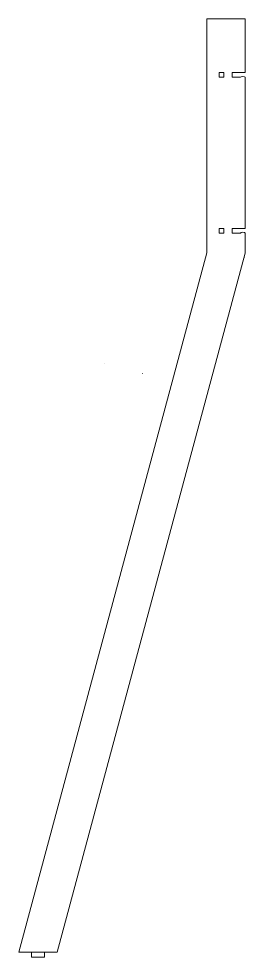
# Model space of a CAD drawing. Header units: millimetres. Extents: x 1124 to 2599, y -2339 to -506.
# Drawn here: x 1229 to 1424, y -2242 to -1438 of the extents above; entities that cross this region are included whole.
import ezdxf

# ---------------------------------------------------------------- set-up
doc = ezdxf.new("R2010")
doc.units = ezdxf.units.MM
doc.header["$MEASUREMENT"] = 0
doc.layers.add('Layer 1', color=7, linetype='Continuous')

msp = doc.modelspace()

# ---------------------------------------------------------------- linework, layer by layer
at = {"layer": 'Layer 1', "color": 6, "lineweight": 9}
for points in [[(1390.7532, -1438.3386), (1390.7532, -1438.3386), (1423.5948, -1438.3386), (1423.5948, -1438.3386)], [(1390.7532, -1438.3386), (1390.7532, -1438.3386), (1390.7532, -1638.8657), (1390.7532, -1638.8657)], [(1423.5948, -1438.3386), (1423.5948, -1438.3386), (1423.5948, -1484.4225), (1423.5948, -1484.4225)], [(1405.3264, -1484.4169), (1405.3264, -1484.4169), (1401.3304, -1484.4136), (1401.3304, -1484.4136)], [(1412.4304, -1484.4225), (1412.4304, -1484.4225), (1423.5948, -1484.4225), (1423.5948, -1484.4225)], [(1412.4271, -1488.4185), (1412.4271, -1488.4185), (1419.5311, -1488.4185), (1419.5311, -1488.4185)], [(1419.5311, -1488.4185), (1419.5322, -1488.0344), (1420.4313, -1487.7158), (1421.5302, -1487.7169)], [(1423.5948, -1488.4185), (1423.5948, -1488.4185), (1423.5948, -1617.8944), (1423.5948, -1617.8944)], [(1405.1776, -1617.8944), (1405.1776, -1617.8944), (1401.1816, -1617.8911), (1401.1816, -1617.8911)], [(1412.4271, -1621.8904), (1412.4271, -1621.8904), (1419.5311, -1621.8904), (1419.5311, -1621.8904)], [(1412.4304, -1617.8944), (1412.4304, -1617.8944), (1423.5948, -1617.8944), (1423.5948, -1617.8944)], [(1419.5311, -1621.8904), (1419.5322, -1621.5064), (1420.4313, -1621.1878), (1421.5302, -1621.1889)], [(1423.5948, -1621.8904), (1423.5948, -1621.8904), (1423.5948, -1638.8923), (1423.5948, -1638.8923)], [(1229.4036, -2237.4387), (1229.4036, -2237.4387), (1390.7532, -1638.8657), (1390.7532, -1638.8657)], [(1262.2518, -2237.4387), (1262.2518, -2237.4387), (1423.5948, -1638.8923), (1423.5948, -1638.8923)], [(1262.2518, -2237.4387), (1262.2518, -2237.4387), (1229.4036, -2237.4387), (1229.4036, -2237.4387)]]:
    msp.add_open_spline(points, degree=3, dxfattribs=at)
for points, knots in [([(1401.3304, -1484.4136), (1401.3304, -1484.4136), (1401.3304, -1484.4136), (1401.3304, -1484.4136), (1401.3304, -1484.4136), (1401.3304, -1484.4136), (1401.3271, -1488.4096), (1401.3271, -1488.4096)], [0, 0, 0, 0, 0.33333333, 0.33333333, 0.33333333, 0.33333333, 1, 1, 1, 1]), ([(1405.3231, -1488.4129), (1405.3231, -1488.4129), (1405.3231, -1488.4129), (1405.3231, -1488.4129), (1405.3231, -1488.4129), (1405.3231, -1488.4129), (1405.3264, -1484.4169), (1405.3264, -1484.4169)], [0, 0, 0, 0, 0.33333333, 0.33333333, 0.33333333, 0.33333333, 1, 1, 1, 1]), ([(1412.4304, -1484.4225), (1412.4304, -1484.4225), (1412.4304, -1484.4225), (1412.4304, -1484.4225), (1412.4304, -1484.4225), (1412.4304, -1484.4225), (1412.4271, -1488.4185), (1412.4271, -1488.4185)], [0, 0, 0, 0, 0.33333333, 0.33333333, 0.33333333, 0.33333333, 1, 1, 1, 1]), ([(1401.3271, -1488.4096), (1401.3271, -1488.4096), (1401.3271, -1488.4096), (1401.3271, -1488.4096), (1401.3271, -1488.4096), (1401.3271, -1488.4096), (1405.3231, -1488.4129), (1405.3231, -1488.4129)], [0, 0, 0, 0, 0.33333333, 0.33333333, 0.33333333, 0.33333333, 1, 1, 1, 1]), ([(1421.5302, -1487.7169), (1421.5302, -1487.7169), (1421.5302, -1487.7169), (1421.5302, -1487.7169), (1421.5302, -1487.7169), (1422.6291, -1487.7181), (1423.5282, -1488.0377), (1423.5948, -1488.4185)], [0, 0, 0, 0, 0.33333333, 0.33333333, 0.33333333, 0.33333333, 1, 1, 1, 1]), ([(1401.1816, -1617.8911), (1401.1816, -1617.8911), (1401.1816, -1617.8911), (1401.1816, -1617.8911), (1401.1816, -1617.8911), (1401.1816, -1617.8911), (1401.1783, -1621.8871), (1401.1783, -1621.8871)], [0, 0, 0, 0, 0.33333333, 0.33333333, 0.33333333, 0.33333333, 1, 1, 1, 1]), ([(1401.1783, -1621.8871), (1401.1783, -1621.8871), (1401.1783, -1621.8871), (1401.1783, -1621.8871), (1401.1783, -1621.8871), (1401.1783, -1621.8871), (1405.1743, -1621.8904), (1405.1743, -1621.8904)], [0, 0, 0, 0, 0.33333333, 0.33333333, 0.33333333, 0.33333333, 1, 1, 1, 1]), ([(1405.1743, -1621.8904), (1405.1743, -1621.8904), (1405.1743, -1621.8904), (1405.1743, -1621.8904), (1405.1743, -1621.8904), (1405.1743, -1621.8904), (1405.1776, -1617.8944), (1405.1776, -1617.8944)], [0, 0, 0, 0, 0.33333333, 0.33333333, 0.33333333, 0.33333333, 1, 1, 1, 1]), ([(1412.4304, -1617.8944), (1412.4304, -1617.8944), (1412.4304, -1617.8944), (1412.4304, -1617.8944), (1412.4304, -1617.8944), (1412.4304, -1617.8944), (1412.4271, -1621.8904), (1412.4271, -1621.8904)], [0, 0, 0, 0, 0.33333333, 0.33333333, 0.33333333, 0.33333333, 1, 1, 1, 1]), ([(1421.5302, -1621.1889), (1421.5302, -1621.1889), (1421.5302, -1621.1889), (1421.5302, -1621.1889), (1421.5302, -1621.1889), (1422.6291, -1621.19), (1423.5282, -1621.5097), (1423.5948, -1621.8904)], [0, 0, 0, 0, 0.33333333, 0.33333333, 0.33333333, 0.33333333, 1, 1, 1, 1]), ([(1423.3683, -1642.8572), (1423.3683, -1642.8572), (1423.3683, -1642.8572), (1423.3683, -1642.8572), (1423.3683, -1642.8572), (1423.3683, -1642.8572), (1423.3683, -1642.8561), (1423.3683, -1642.8561)], [0, 0, 0, 0, 0.33333333, 0.33333333, 0.33333333, 0.33333333, 1, 1, 1, 1]), ([(1302.8179, -1733.6275), (1302.8179, -1733.6275), (1302.8179, -1733.6275), (1302.8179, -1733.6275), (1302.8179, -1733.6275), (1302.8179, -1733.6264), (1302.819, -1733.6264), (1302.819, -1733.6264)], [0, 0, 0, 0, 0.33333333, 0.33333333, 0.33333333, 0.33333333, 1, 1, 1, 1]), ([(1335.6439, -1742.19), (1335.6439, -1742.19), (1335.6439, -1742.19), (1335.6439, -1742.19), (1335.6439, -1742.19), (1335.645, -1742.1889), (1335.645, -1742.1889), (1335.6461, -1742.1889)], [0, 0, 0, 0, 0.33333333, 0.33333333, 0.33333333, 0.33333333, 1, 1, 1, 1]), ([(1240.276, -2241.8632), (1240.276, -2241.8632), (1251.3794, -2241.8632), (1251.3794, -2241.8632), (1251.3794, -2241.8632), (1251.3794, -2241.8632), (1251.3794, -2237.4387), (1251.3794, -2237.4387), (1251.3794, -2237.4387), (1251.3794, -2237.4387), (1240.276, -2237.4387), (1240.276, -2237.4387), (1240.276, -2237.4387), (1240.276, -2237.4387), (1240.276, -2241.8632), (1240.276, -2241.8632)], [0, 0, 0, 0, 0.2, 0.2, 0.2, 0.2, 0.4, 0.4, 0.4, 0.4, 0.6, 0.6, 0.6, 0.6, 1, 1, 1, 1])]:
    msp.add_open_spline(points, degree=3, knots=knots, dxfattribs=at)

doc.saveas('drawing.dxf')
